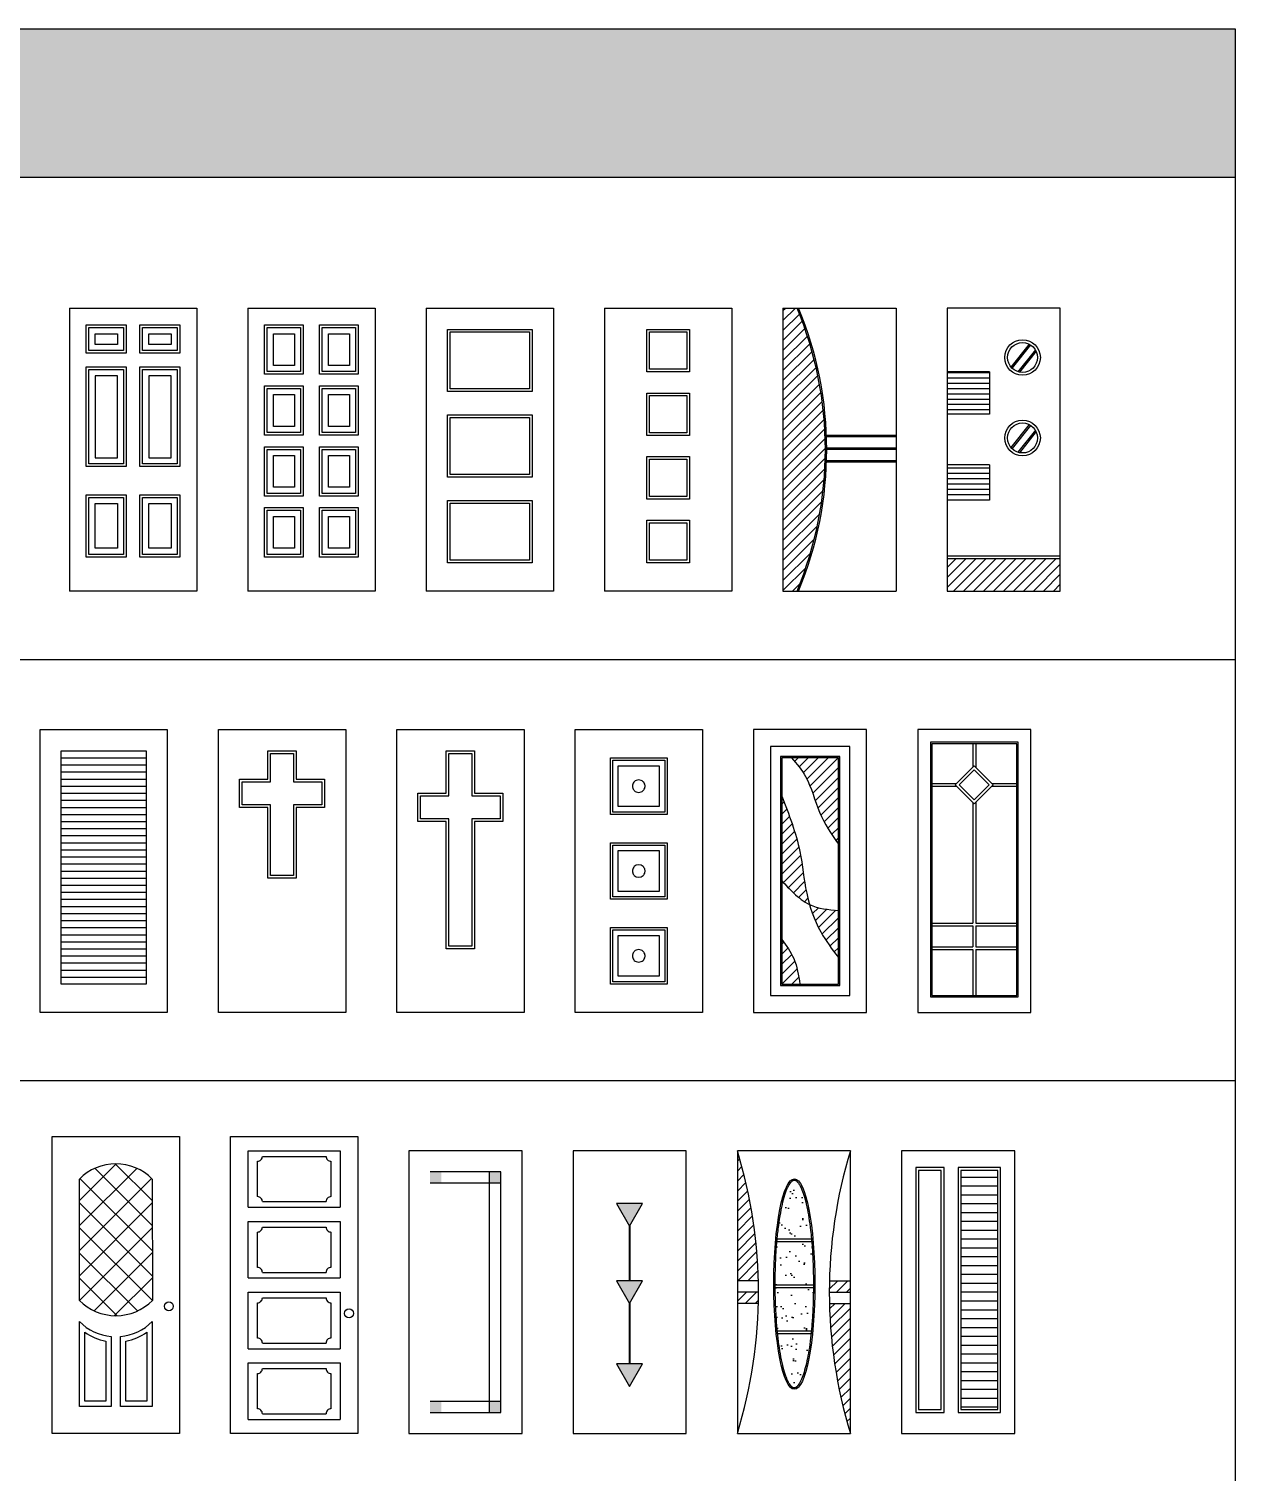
# Model space of a CAD drawing. Header units: millimetres. Extents: x 10513 to 43680, y 26775 to 47228.
# Drawn here: x 35152 to 43680, y 37026 to 47228 of the extents above; entities that cross this region are included whole.
import ezdxf

# ---------------------------------------------------------------- set-up
doc = ezdxf.new("R2010")
doc.units = ezdxf.units.MM
doc.layers.add('www.cad-blocks.net', color=7, linetype='Continuous')
doc.styles.add('ATTR', font='romans.shx', dxfattribs={"width": 0.8, "height": 2.1})

# ---------------------------------------------------------------- blocks, each defined once
blk = doc.blocks.new("36'' Exterior Door 17")
for p, q in [((0, 80), (0, 0)), ((0, 80), (36, 80)), ((36, 80), (36, 0)), ((4.75, 75.25), (16.06, 75.25)), ((4.75, 67.25), (4.75, 75.25)), ((5.5, 74.5), (15.31, 74.5)), ((5.5, 68), (5.5, 74.5)), ((15.31, 74.5), (15.31, 68)), ((16.06, 75.25), (16.06, 67.25)), ((19.94, 75.25), (31.25, 75.25)), ((19.94, 67.25), (19.94, 75.25)), ((20.69, 74.5), (30.5, 74.5)), ((20.69, 68), (20.69, 74.5)), ((30.5, 74.5), (30.5, 68)), ((31.25, 75.25), (31.25, 67.25)), ((7.25, 72.75), (13.56, 72.75)), ((7.25, 69.75), (7.25, 72.75)), ((13.56, 69.75), (7.25, 69.75)), ((13.56, 72.75), (13.56, 69.75)), ((22.44, 72.75), (28.75, 72.75)), ((22.44, 69.75), (22.44, 72.75)), ((28.75, 69.75), (22.44, 69.75)), ((28.75, 72.75), (28.75, 69.75)), ((16.06, 67.25), (4.75, 67.25)), ((15.31, 68), (5.5, 68)), ((31.25, 67.25), (19.94, 67.25)), ((30.5, 68), (20.69, 68)), ((4.75, 35.21), (4.75, 63.38)), ((4.75, 63.38), (16.06, 63.38)), ((5.5, 35.96), (5.5, 62.62)), ((5.5, 62.62), (15.31, 62.62)), ((15.31, 62.62), (15.31, 35.96)), ((16.06, 63.38), (16.06, 35.21)), ((19.94, 35.21), (19.94, 63.38)), ((19.94, 63.38), (31.25, 63.38)), ((20.69, 35.96), (20.69, 62.62)), ((20.69, 62.62), (30.5, 62.62)), ((30.5, 62.62), (30.5, 35.96)), ((31.25, 63.38), (31.25, 35.21)), ((7.25, 60.88), (7.25, 37.71)), ((13.56, 60.88), (7.25, 60.88)), ((13.56, 37.71), (13.56, 60.88)), ((22.44, 60.88), (22.44, 37.71)), ((28.75, 60.88), (22.44, 60.88)), ((28.75, 37.71), (28.75, 60.88)), ((7.25, 37.71), (13.56, 37.71)), ((22.44, 37.71), (28.75, 37.71)), ((16.06, 35.21), (4.75, 35.21)), ((15.31, 35.96), (5.5, 35.96)), ((31.25, 35.21), (19.94, 35.21)), ((30.5, 35.96), (20.69, 35.96)), ((4.75, 27.21), (16.06, 27.21)), ((4.75, 9.62), (4.75, 27.21)), ((5.5, 26.46), (15.31, 26.46)), ((5.5, 10.38), (5.5, 26.46)), ((7.25, 24.71), (13.56, 24.71)), ((7.25, 12.12), (7.25, 24.71)), ((13.56, 24.71), (13.56, 12.12)), ((15.31, 26.46), (15.31, 10.38)), ((16.06, 27.21), (16.06, 9.62)), ((19.94, 27.21), (31.25, 27.21)), ((19.94, 9.62), (19.94, 27.21)), ((20.69, 26.46), (30.5, 26.46)), ((20.69, 10.38), (20.69, 26.46)), ((22.44, 12.12), (22.44, 24.71)), ((22.44, 24.71), (28.75, 24.71)), ((28.75, 24.71), (28.75, 12.12)), ((30.5, 26.46), (30.5, 10.38)), ((31.25, 27.21), (31.25, 9.62)), ((16.06, 9.62), (4.75, 9.62)), ((15.31, 10.38), (5.5, 10.38)), ((13.56, 12.12), (7.25, 12.12)), ((31.25, 9.62), (19.94, 9.62)), ((30.5, 10.38), (20.69, 10.38)), ((28.75, 12.12), (22.44, 12.12)), ((36, 0), (0, 0))]:
    blk.add_line(p, q)
at = {"style": 'ATTR', "width": 0.8, "flags": 9}
blk.add_attdef('ESTCODE', (0, 0), '', height=0.0000199, dxfattribs=at)
blk = doc.blocks.new("36'' Exterior Door 18")
for p, q in [((0, 80), (0, 0)), ((0, 80), (36, 80)), ((36, 80), (36, 0)), ((4.75, 75.25), (15.6875, 75.25)), ((4.75, 61.285), (4.75, 75.25)), ((5.5, 74.505), (14.9375, 74.505)), ((5.5, 62.035), (5.5, 74.505)), ((14.9375, 74.505), (14.9375, 62.035)), ((15.6875, 75.25), (15.6875, 61.285)), ((20.3125, 75.25), (31.25, 75.25)), ((20.3125, 61.285), (20.3125, 75.25)), ((21.0625, 74.505), (30.5, 74.505)), ((21.0625, 62.035), (21.0625, 74.505)), ((30.5, 74.505), (30.5, 62.035)), ((31.25, 75.25), (31.25, 61.285)), ((7.25, 72.755), (13.1875, 72.755)), ((7.25, 63.785), (7.25, 72.755)), ((13.1875, 72.755), (13.1875, 63.785)), ((22.8125, 63.785), (22.8125, 72.755)), ((22.8125, 72.755), (28.75, 72.755)), ((28.75, 72.755), (28.75, 63.785)), ((15.6875, 61.285), (4.75, 61.285)), ((14.9375, 62.035), (5.5, 62.035)), ((13.1875, 63.785), (7.25, 63.785)), ((31.25, 61.285), (20.3125, 61.285)), ((30.5, 62.035), (21.0625, 62.035)), ((28.75, 63.785), (22.8125, 63.785)), ((4.75, 44.065), (4.75, 58.03)), ((4.75, 58.03), (15.6875, 58.03)), ((5.5, 44.815), (5.5, 57.285)), ((5.5, 57.285), (14.9375, 57.285)), ((14.9375, 57.285), (14.9375, 44.815)), ((15.6875, 58.03), (15.6875, 44.065)), ((20.3125, 44.065), (20.3125, 58.03)), ((20.3125, 58.03), (31.25, 58.03)), ((21.0625, 44.815), (21.0625, 57.285)), ((21.0625, 57.285), (30.5, 57.285)), ((30.5, 57.285), (30.5, 44.815)), ((31.25, 58.03), (31.25, 44.065)), ((7.25, 55.535), (13.1875, 55.535)), ((7.25, 46.565), (7.25, 55.535)), ((13.1875, 55.535), (13.1875, 46.565)), ((22.8125, 55.535), (28.75, 55.535)), ((22.8125, 46.565), (22.8125, 55.535)), ((28.75, 55.535), (28.75, 46.565)), ((13.1875, 46.565), (7.25, 46.565)), ((28.75, 46.565), (22.8125, 46.565)), ((15.6875, 44.065), (4.75, 44.065)), ((4.75, 40.81), (15.6875, 40.81)), ((4.75, 26.845), (4.75, 40.81)), ((14.9375, 44.815), (5.5, 44.815)), ((15.6875, 40.81), (15.6875, 26.845)), ((31.25, 44.065), (20.3125, 44.065)), ((20.3125, 26.845), (20.3125, 40.81)), ((20.3125, 40.81), (31.25, 40.81)), ((30.5, 44.815), (21.0625, 44.815)), ((31.25, 40.81), (31.25, 26.845)), ((5.5, 40.065), (14.9375, 40.065)), ((5.5, 27.595), (5.5, 40.065)), ((7.25, 38.315), (13.1875, 38.315)), ((7.25, 29.345), (7.25, 38.315)), ((13.1875, 38.315), (13.1875, 29.345)), ((14.9375, 40.065), (14.9375, 27.595)), ((21.0625, 27.595), (21.0625, 40.065)), ((21.0625, 40.065), (30.5, 40.065)), ((22.8125, 29.345), (22.8125, 38.315)), ((22.8125, 38.315), (28.75, 38.315)), ((28.75, 38.315), (28.75, 29.345)), ((30.5, 40.065), (30.5, 27.595)), ((13.1875, 29.345), (7.25, 29.345)), ((28.75, 29.345), (22.8125, 29.345)), ((15.6875, 26.845), (4.75, 26.845)), ((14.9375, 27.595), (5.5, 27.595)), ((31.25, 26.845), (20.3125, 26.845)), ((30.5, 27.595), (21.0625, 27.595)), ((4.75, 23.59), (15.6875, 23.59)), ((4.75, 9.625), (4.75, 23.59)), ((5.5, 22.845), (14.9375, 22.845)), ((5.5, 10.375), (5.5, 22.845)), ((7.25, 21.095), (13.1875, 21.095)), ((7.25, 12.125), (7.25, 21.095)), ((13.1875, 21.095), (13.1875, 12.125)), ((14.9375, 22.845), (14.9375, 10.375)), ((15.6875, 23.59), (15.6875, 9.625)), ((20.3125, 23.59), (31.25, 23.59)), ((20.3125, 9.625), (20.3125, 23.59)), ((21.0625, 22.845), (30.5, 22.845)), ((21.0625, 10.375), (21.0625, 22.845)), ((22.8125, 12.125), (22.8125, 21.095)), ((22.8125, 21.095), (28.75, 21.095)), ((28.75, 21.095), (28.75, 12.125)), ((30.5, 22.845), (30.5, 10.375)), ((31.25, 23.59), (31.25, 9.625)), ((15.6875, 9.625), (4.75, 9.625)), ((14.9375, 10.375), (5.5, 10.375)), ((13.1875, 12.125), (7.25, 12.125)), ((31.25, 9.625), (20.3125, 9.625)), ((30.5, 10.375), (21.0625, 10.375)), ((28.75, 12.125), (22.8125, 12.125)), ((36, 0), (0, 0))]:
    blk.add_line(p, q)
at = {"style": 'ATTR', "width": 0.8, "flags": 9}
blk.add_attdef('ESTCODE', (0, 0), '', height=0.0000199, dxfattribs=at)
blk = doc.blocks.new("36'' Exterior Door 19")
for p, q in [((0, 80), (0, 0)), ((0, 80), (36, 80)), ((36, 80), (36, 0)), ((6, 74), (30, 74)), ((6, 56.4155), (6, 74)), ((30, 74), (30, 56.4155)), ((6.75, 73.25), (29.25, 73.25)), ((6.75, 57.1655), (6.75, 73.25)), ((29.25, 73.25), (29.25, 57.1655)), ((29.25, 57.1655), (6.75, 57.1655)), ((30, 56.4155), (6, 56.4155)), ((6, 49.7905), (30, 49.7905)), ((6, 32.206), (6, 49.7905)), ((6.75, 49.0405), (29.25, 49.0405)), ((6.75, 32.956), (6.75, 49.0405)), ((29.25, 49.0405), (29.25, 32.956)), ((30, 49.7905), (30, 32.206)), ((29.25, 32.956), (6.75, 32.956)), ((30, 32.206), (6, 32.206)), ((6, 25.5845), (30, 25.5845)), ((6, 8), (6, 25.5845)), ((6.75, 24.8345), (29.25, 24.8345)), ((6.75, 8.75), (6.75, 24.8345)), ((29.25, 24.8345), (29.25, 8.75)), ((30, 25.5845), (30, 8)), ((29.25, 8.75), (6.75, 8.75)), ((30, 8), (6, 8)), ((36, 0), (0, 0))]:
    blk.add_line(p, q)
at = {"style": 'ATTR', "width": 0.8, "flags": 9}
blk.add_attdef('ESTCODE', (0, 0), '', height=0.0000199, dxfattribs=at)
blk = doc.blocks.new("36'' Exterior Door 20")
for p, q in [((0, 80), (0, 0)), ((0, 80), (36, 80)), ((36, 80), (36, 0)), ((12, 74), (24, 74)), ((12, 62), (12, 74)), ((24, 74), (24, 62)), ((12.75, 73.25), (23.25, 73.25)), ((12.75, 62.75), (12.75, 73.25)), ((23.25, 73.25), (23.25, 62.75)), ((24, 62), (12, 62)), ((23.25, 62.75), (12.75, 62.75)), ((12, 56), (24, 56)), ((12, 44), (12, 56)), ((12.75, 55.25), (23.25, 55.25)), ((12.75, 44.75), (12.75, 55.25)), ((23.25, 55.25), (23.25, 44.75)), ((24, 56), (24, 44)), ((24, 44), (12, 44)), ((23.25, 44.75), (12.75, 44.75)), ((12, 26), (12, 38)), ((12, 38), (24, 38)), ((12.75, 26.75), (12.75, 37.25)), ((12.75, 37.25), (23.25, 37.25)), ((23.25, 37.25), (23.25, 26.75)), ((24, 38), (24, 26)), ((24, 26), (12, 26)), ((23.25, 26.75), (12.75, 26.75)), ((12, 8), (12, 20)), ((12, 20), (24, 20)), ((12.75, 8.75), (12.75, 19.25)), ((12.75, 19.25), (23.25, 19.25)), ((23.25, 19.25), (23.25, 8.75)), ((24, 20), (24, 8)), ((23.25, 8.75), (12.75, 8.75)), ((24, 8), (12, 8)), ((36, 0), (0, 0))]:
    blk.add_line(p, q)
at = {"style": 'ATTR', "width": 0.8, "flags": 9}
blk.add_attdef('ESTCODE', (0, 0), '', height=0.0000199, dxfattribs=at)
blk = doc.blocks.new("36'' Exterior Door 37")
for p, q in [((0, 0), (0, 80)), ((0, 80), (36, 80)), ((36, 80), (36, 0)), ((6, 8), (6, 74)), ((6, 74), (30, 74)), ((30, 74), (30, 8)), ((6, 72), (30, 72)), ((6, 70), (30, 70)), ((6, 68), (30, 68)), ((6, 66), (30, 66)), ((6, 64), (30, 64)), ((6, 62), (30, 62)), ((6, 60), (30, 60)), ((6, 58), (30, 58)), ((6, 56), (30, 56)), ((6, 54), (30, 54)), ((6, 52), (30, 52)), ((6, 50), (30, 50)), ((6, 48), (30, 48)), ((6, 46), (30, 46)), ((6, 44), (30, 44)), ((6, 42), (30, 42)), ((6, 40), (30, 40)), ((6, 38), (30, 38)), ((6, 36), (30, 36)), ((6, 34), (30, 34)), ((6, 32), (30, 32)), ((6, 30), (30, 30)), ((6, 28), (30, 28)), ((6, 26), (30, 26)), ((6, 24), (30, 24)), ((6, 22), (30, 22)), ((6, 20), (30, 20)), ((6, 18), (30, 18)), ((6, 16), (30, 16)), ((6, 14), (30, 14)), ((6, 12), (30, 12)), ((6, 10), (30, 10)), ((30, 8), (6, 8)), ((36, 0), (0, 0))]:
    blk.add_line(p, q)
at = {"style": 'ATTR', "width": 0.8, "flags": 9}
blk.add_attdef('ESTCODE', (0, 0), '', height=0.0000199, dxfattribs=at)
blk = doc.blocks.new("36'' Exterior Door 38")
for p, q in [((0, 0), (0, 80)), ((0, 80), (36, 80)), ((36, 80), (36, 0)), ((14, 66), (14, 74)), ((14, 74), (22, 74)), ((22, 74), (22, 66)), ((14.75, 65.25), (14.75, 73.25)), ((14.75, 73.25), (21.25, 73.25)), ((21.25, 73.25), (21.25, 65.25)), ((6, 66), (14, 66)), ((6, 58), (6, 66)), ((22, 66), (30, 66)), ((30, 66), (30, 58)), ((6.75, 65.25), (14.75, 65.25)), ((6.75, 58.75), (6.75, 65.25)), ((21.25, 65.25), (29.25, 65.25)), ((29.25, 65.25), (29.25, 58.75)), ((14, 58), (6, 58)), ((14.75, 58.75), (6.75, 58.75)), ((14, 38), (14, 58)), ((14.75, 38.75), (14.75, 58.75)), ((21.25, 58.75), (21.25, 38.75)), ((29.25, 58.75), (21.25, 58.75)), ((22, 58), (22, 38)), ((30, 58), (22, 58)), ((22, 38), (14, 38)), ((21.25, 38.75), (14.75, 38.75)), ((36, 0), (0, 0))]:
    blk.add_line(p, q)
at = {"style": 'ATTR', "width": 0.8, "flags": 9}
blk.add_attdef('ESTCODE', (0, 0), '', height=0.0000199, dxfattribs=at)
blk = doc.blocks.new("36'' Exterior Door 39")
for p, q in [((0, 0), (0, 80)), ((0, 80), (36, 80)), ((36, 80), (36, 0)), ((14, 62), (14, 74)), ((14, 74), (22, 74)), ((22, 74), (22, 62)), ((14.75, 61.25), (14.75, 73.25)), ((14.75, 73.25), (21.25, 73.25)), ((21.25, 73.25), (21.25, 61.25)), ((6, 54), (6, 62)), ((6, 62), (14, 62)), ((6.75, 54.75), (6.75, 61.25)), ((6.75, 61.25), (14.75, 61.25)), ((21.25, 61.25), (29.25, 61.25)), ((22, 62), (30, 62)), ((29.25, 61.25), (29.25, 54.75)), ((30, 62), (30, 54)), ((14, 54), (6, 54)), ((14.75, 54.75), (6.75, 54.75)), ((14, 18), (14, 54)), ((14.75, 18.75), (14.75, 54.75)), ((29.25, 54.75), (21.25, 54.75)), ((21.25, 54.75), (21.25, 18.75)), ((30, 54), (22, 54)), ((22, 54), (22, 18)), ((22, 18), (14, 18)), ((21.25, 18.75), (14.75, 18.75)), ((36, 0), (0, 0))]:
    blk.add_line(p, q)
at = {"style": 'ATTR', "width": 0.8, "flags": 9}
blk.add_attdef('ESTCODE', (0, 0), '', height=0.0000199, dxfattribs=at)
blk = doc.blocks.new("36'' Exterior Door 40")
for p, q in [((0, 0), (0, 80)), ((0, 80), (36, 80)), ((36, 80), (36, 0)), ((10, 72), (26, 72)), ((10, 56), (10, 72)), ((10.67, 71.33), (25.33, 71.33)), ((10.67, 56.67), (10.67, 71.33)), ((12.22, 69.78), (23.78, 69.78)), ((12.22, 58.22), (12.22, 69.78)), ((23.78, 69.78), (23.78, 58.22)), ((25.33, 71.33), (25.33, 56.67)), ((26, 72), (26, 56)), ((18, 65.78), (17.28, 65.63)), ((18.72, 65.63), (18, 65.78)), ((17.28, 62.37), (18, 62.22)), ((18, 62.22), (18.72, 62.37)), ((23.78, 58.22), (12.22, 58.22)), ((26, 56), (10, 56)), ((25.33, 56.67), (10.67, 56.67)), ((10, 48), (26, 48)), ((10, 32), (10, 48)), ((10.67, 47.33), (25.33, 47.33)), ((10.67, 32.67), (10.67, 47.33)), ((12.22, 45.78), (23.78, 45.78)), ((12.22, 34.22), (12.22, 45.78)), ((23.78, 45.78), (23.78, 34.22)), ((25.33, 47.33), (25.33, 32.67)), ((26, 48), (26, 32)), ((18, 41.78), (17.28, 41.63)), ((18.72, 41.63), (18, 41.78)), ((17.28, 38.37), (18, 38.22)), ((18, 38.22), (18.72, 38.37)), ((25.33, 32.67), (10.67, 32.67)), ((23.78, 34.22), (12.22, 34.22)), ((26, 32), (10, 32)), ((10, 8), (10, 24)), ((10, 24), (26, 24)), ((10.67, 23.33), (25.33, 23.33)), ((10.67, 8.67), (10.67, 23.33)), ((12.22, 21.78), (23.78, 21.78)), ((12.22, 10.22), (12.22, 21.78)), ((23.78, 21.78), (23.78, 10.22)), ((25.33, 23.33), (25.33, 8.67)), ((26, 24), (26, 8)), ((18, 17.78), (17.28, 17.63)), ((18.72, 17.63), (18, 17.78)), ((17.28, 14.37), (18, 14.22)), ((18, 14.22), (18.72, 14.37)), ((25.33, 8.67), (10.67, 8.67)), ((23.78, 10.22), (12.22, 10.22)), ((26, 8), (10, 8)), ((36, 0), (0, 0))]:
    blk.add_line(p, q)
at = {"flags": 128}
for points in [[(17.28, 65.63), (17, 65.48), (16.74, 65.26)], [(19.26, 65.26), (19, 65.48), (18.72, 65.63)], [(16.32, 64.59), (16.28, 64.46), (16.25, 64.32), (16.23, 64.16), (16.22, 64)], [(16.22, 64), (16.23, 63.84), (16.25, 63.68), (16.28, 63.54), (16.32, 63.41)], [(16.74, 65.26), (16.59, 65.08), (16.45, 64.85), (16.32, 64.59)], [(16.32, 63.41), (16.45, 63.15), (16.59, 62.92), (16.74, 62.74)], [(16.74, 62.74), (17, 62.52), (17.28, 62.37)], [(18.72, 62.37), (19, 62.52), (19.26, 62.74)], [(19.68, 64.59), (19.55, 64.85), (19.41, 65.08), (19.26, 65.26)], [(19.26, 62.74), (19.41, 62.92), (19.55, 63.15), (19.68, 63.41)], [(19.78, 64), (19.77, 64.16), (19.75, 64.32), (19.72, 64.46), (19.68, 64.59)], [(19.68, 63.41), (19.72, 63.54), (19.75, 63.68), (19.77, 63.84), (19.78, 64)], [(16.74, 41.26), (16.59, 41.08), (16.45, 40.85), (16.32, 40.59)], [(17.28, 41.63), (17, 41.48), (16.74, 41.26)], [(19.26, 41.26), (19, 41.48), (18.72, 41.63)], [(19.68, 40.59), (19.55, 40.85), (19.41, 41.08), (19.26, 41.26)], [(16.32, 40.59), (16.28, 40.46), (16.25, 40.32), (16.23, 40.16), (16.22, 40)], [(16.22, 40), (16.23, 39.84), (16.25, 39.68), (16.28, 39.54), (16.32, 39.41)], [(16.32, 39.41), (16.45, 39.15), (16.59, 38.92), (16.74, 38.74)], [(16.74, 38.74), (17, 38.52), (17.28, 38.37)], [(18.72, 38.37), (19, 38.52), (19.26, 38.74)], [(19.26, 38.74), (19.41, 38.92), (19.55, 39.15), (19.68, 39.41)], [(19.78, 40), (19.77, 40.16), (19.75, 40.32), (19.72, 40.46), (19.68, 40.59)], [(19.68, 39.41), (19.72, 39.54), (19.75, 39.68), (19.77, 39.84), (19.78, 40)], [(16.32, 16.59), (16.28, 16.46), (16.25, 16.32), (16.23, 16.16), (16.22, 16)], [(16.74, 17.26), (16.59, 17.08), (16.45, 16.85), (16.32, 16.59)], [(17.28, 17.63), (17, 17.48), (16.74, 17.26)], [(19.26, 17.26), (19, 17.48), (18.72, 17.63)], [(19.68, 16.59), (19.55, 16.85), (19.41, 17.08), (19.26, 17.26)], [(19.78, 16), (19.77, 16.16), (19.75, 16.32), (19.72, 16.46), (19.68, 16.59)], [(16.22, 16), (16.23, 15.84), (16.25, 15.68), (16.28, 15.54), (16.32, 15.41)], [(16.32, 15.41), (16.45, 15.15), (16.59, 14.92), (16.74, 14.74)], [(16.74, 14.74), (17, 14.52), (17.28, 14.37)], [(18.72, 14.37), (19, 14.52), (19.26, 14.74)], [(19.26, 14.74), (19.41, 14.92), (19.55, 15.15), (19.68, 15.41)], [(19.68, 15.41), (19.72, 15.54), (19.75, 15.68), (19.77, 15.84), (19.78, 16)]]:
    blk.add_lwpolyline(points, dxfattribs=at)
at = {"style": 'ATTR', "width": 0.8, "flags": 9}
blk.add_attdef('ESTCODE', (0, 0), '', height=0.0000199, dxfattribs=at)
blk = doc.blocks.new("36'' Exterior Door 57")
for p, q in [((7.7213, 58.808), (23.9084, 74.9952)), ((18.1194, 76.2772), (7.722, 65.8798)), ((12.0741, 75.0127), (28.321, 58.7658)), ((17.8511, 76.3068), (28.2605, 65.8974)), ((7.75, 51.7657), (28.1681, 72.1838)), ((7.8583, 72.1575), (28.2847, 51.731)), ((7.7032, 65.2415), (28.2953, 44.6493)), ((7.7062, 44.6508), (28.2794, 65.224)), ((7.7156, 37.67), (28.3066, 58.1802)), ((7.7198, 58.1538), (28.3537, 37.6728)), ((7.7367, 51.0659), (24.1242, 34.7344)), ((11.9109, 34.7359), (28.2981, 51.1006)), ((7.7381, 43.9934), (18.3832, 33.3484)), ((17.664, 33.3618), (28.342, 44.0734))]:
    blk.add_line(p, q)
blk.add_lwpolyline([(0, 0), (0, 84), (36, 84), (36, 0)], close=True)
for points in [[(7.7156, 37.67), (7.7156, 37.67), (7.7001, 71.9748)], [(28.3, 71.9748), (28.3537, 37.6728)], [(16.7099, 27.4322), (16.7099, 7.7), (7.7001, 7.7), (7.7001, 31.7)], [(15.2099, 26.1331), (15.2099, 9.2), (9.2001, 9.2), (9.2001, 28.7)], [(28.3, 31.7), (28.3, 31.7), (28.3, 7.7), (19.2902, 7.7), (19.2902, 27.4352)], [(26.8, 28.6959), (26.8, 9.2), (20.7902, 9.2), (20.7902, 26.141)]]:
    blk.add_lwpolyline(points)
blk.add_circle((33, 36), 1.25)
for centre, radius, start, end in [((18, 61.8733), 14.4267, 44.44243, 135.5576), ((18.0333, 47.8184), 14.4722, 224.5259, 315.4896), ((18, 41.8014), 14.4267, 224.4424, 264.8625), ((18, 40.9924), 15.1177, 234.4016, 259.3716), ((17.9684, 41.8773), 14.5024, 275.2291, 315.431), ((17.9538, 41.1388), 15.2637, 280.7093, 305.4197)]:
    blk.add_arc(centre, radius, start, end)
at = {"style": 'ATTR', "width": 0.8, "flags": 9}
blk.add_attdef('ESTCODE', (0, 0), '', height=0.0000021, dxfattribs=at)
blk = doc.blocks.new("36'' Exterior Door 58")
for p, q in [((9, 65.6), (27, 65.6)), ((5, 64), (31, 64)), ((9, 45.6), (27, 45.6)), ((5, 44), (31, 44)), ((9, 25.6), (27, 25.6)), ((5, 24), (31, 24)), ((9, 5.6), (27, 5.6)), ((5, 4), (31, 4))]:
    blk.add_line(p, q)
blk.add_lwpolyline([(0, 0), (0, 84), (36, 84), (36, 0)], close=True)
for points in [[(5, 64), (5, 80), (31, 80), (31, 64)], [(9, 78.4), (27, 78.4)], [(7.6, 67), (7.6, 76.9996)], [(28.4, 76.9996), (28.4, 67)], [(5, 44), (5, 60), (31, 60), (31, 44)], [(9, 58.4), (27, 58.4)], [(7.6, 47), (7.6, 56.9996)], [(28.4, 56.9996), (28.4, 47)], [(5, 24), (5, 40), (31, 40), (31, 24)], [(7.6, 27), (7.6, 36.9996)], [(9, 38.4), (27, 38.4)], [(28.4, 36.9996), (28.4, 27)], [(5, 4), (5, 20), (31, 20), (31, 4)], [(7.6, 7), (7.6, 16.9996)], [(9, 18.4), (27, 18.4)], [(28.4, 16.9996), (28.4, 7)]]:
    blk.add_lwpolyline(points)
blk.add_circle((33.5, 34), 1.25)
for centre, start, end in [((7.6334, 78.3666), 268.6022, 1.397784), ((28.3667, 78.3666), 178.6022, 271.3978), ((7.6334, 65.6334), 358.6022, 91.39779), ((28.3667, 65.6334), 88.60222, 181.3978), ((7.6334, 58.3666), 268.6022, 1.397784), ((28.3667, 58.3666), 178.6022, 271.3978), ((7.6334, 45.6334), 358.6022, 91.39779), ((28.3667, 45.6334), 88.60222, 181.3978), ((7.6334, 38.3666), 268.6022, 1.397784), ((28.3667, 38.3666), 178.6022, 271.3978), ((7.6334, 25.6334), 358.6022, 91.39779), ((28.3667, 25.6334), 88.60222, 181.3978), ((7.6334, 18.3666), 268.6022, 1.397784), ((28.3667, 18.3666), 178.6022, 271.3978), ((7.6334, 5.6334), 358.6022, 91.39779), ((28.3667, 5.6334), 88.60222, 181.3978)]:
    blk.add_arc(centre, 1.3671, start, end)
at = {"style": 'ATTR', "width": 0.8, "flags": 9}
blk.add_attdef('ESTCODE', (0, 0), '', height=0.0000021, dxfattribs=at)
blk = doc.blocks.new('A$C60A82D1B')
h = blk.add_hatch()
h.set_pattern_fill('ANSI31', color=256, style=0)
h.set_pattern_definition([(45, (13988.52661, -42236.69225), (-0.08838834765, 0.08838834765), [])])
h.paths.add_polyline_path([(150, 1770), (230, 1770), (230, 1850), (150, 1850)])
h.paths.add_polyline_path([(570, 1770), (650, 1770), (650, 1850), (570, 1850)])
h.paths.add_polyline_path([(650, 230), (570, 230), (570, 150), (650, 150)])
h.paths.add_polyline_path([(230, 150), (230, 230), (150, 230), (150, 150)])
for p, q in [((650, 1850), (150, 1850)), ((570, 150), (570, 1850)), ((650, 150), (650, 1850)), ((650, 1770), (150, 1770)), ((150, 230), (650, 230)), ((150, 150), (650, 150))]:
    blk.add_line(p, q)
blk.add_lwpolyline([(0, 0), (800, 0), (800, 2000), (0, 2000)], close=True)
blk = doc.blocks.new('A$C1A69516E')
h = blk.add_hatch()
h.set_pattern_fill('AR-CONC', color=256, scale=5, style=0)
h.set_pattern_definition([(50, (4599.73, -42115.39), (35.86301, -3.137607), [3.75, -41.25]), (355, (4599.73, -42115.39), (-6.937567, 37.609607), [3, -33]), (100.4514, (4602.718, -42115.65), (28.92547, 34.471977), [3.18701, -35.057106]), (46.1842, (4599.73, -42105.39), (53.362052, -8.27595), [5.625, -61.875]), (96.6356, (4604.176, -42106.08), (46.733135, 48.705894), [4.780514, -52.58565]), (351.1842, (4599.73, -42105.39), (46.7331, 48.70593), [4.5, -49.5]), (21, (4604.73, -42107.89), (29.845353, -20.130945), [3.75, -41.25]), (326, (4604.73, -42107.89), (12.165767, 36.257502), [3, -33]), (71.4514, (4607.216, -42109.567), (42.011131, 16.126525), [3.18701, -35.057106]), (37.5, (4599.729, -42115.389), (0.6079928, 16.6446927), [0, -32.6, 0, -33.5, 0, -33.125]), (7.5, (4599.73, -42115.39), (13.153477, 19.7205856), [0, -19.1, 0, -31.85, 0, -12.625]), (327.5, (4588.579, -42115.389), (26.691122, -1.1277436), [0, -12.5, 0, -39, 0, -51.75]), (317.5, (4583.58, -42115.39), (29.159308, 5.005249), [0, -16.25, 0, -25.9, 0, -36.75])])
h.paths.add_polyline_path([(399, 1466), (491, 1626), (306, 1626)])
h.paths.add_polyline_path([(491, 1080), (306, 1080), (399, 920)])
h.paths.add_polyline_path([(306, 494), (399, 334), (491, 494)])
for p, q in [((397, 1469), (397, 1080)), ((401, 1469), (401, 1080)), ((397, 923), (397, 494)), ((401, 923), (401, 494))]:
    blk.add_line(p, q)
for points in [[(0, 0), (800, 0), (800, 2000), (0, 2000)], [(399, 1466), (491, 1626), (306, 1626)], [(399, 920), (491, 1080), (306, 1080)], [(399, 334), (491, 494), (306, 494)]]:
    blk.add_lwpolyline(points, close=True)
blk = doc.blocks.new('A$C190458CC')
h = blk.add_hatch()
h.set_pattern_fill('ANSI31,_O', color=256, scale=400)
h.set_pattern_definition([(45, (-76535.77, 47719.037), (-35.35534, 35.35534), [])])
h.paths.add_polyline_path([(0, 0), (100, 0, 0.2), (100, 2000), (0, 2000)])
for p, q in [((0, 2000), (800, 2000)), ((0, 2000), (0, 0)), ((800, 2000), (800, 0)), ((800, 1100), (308, 1100)), ((800, 1090), (308, 1090)), ((800, 920), (309, 920)), ((800, 1010), (310, 1010)), ((800, 1000), (310, 1000)), ((800, 910), (308, 910)), ((0, 0), (800, 0))]:
    blk.add_line(p, q)
for radius, start, end in [(2600, 337.3801, 22.6199), (2610, 337.4716, 22.5284)]:
    blk.add_arc((-2300, 1000), radius, start, end)
blk = doc.blocks.new('A$C3B1A51C4')
h = blk.add_hatch()
h.set_pattern_fill('ANSI31,_O', color=256, scale=400)
h.set_pattern_definition([(45, (-78357.38, 47719.037), (-35.35534, 35.35534), [])])
edge = h.paths.add_edge_path(flags=17)
edge.add_spline(control_points=[(269, 1800), (305, 1758), (401, 1646), (450, 1410), (551, 1261), (600, 1189)], knot_values=[0, 0, 0, 0, 164.997244, 437.167298, 699.208987, 699.208987, 699.208987, 699.208987], degree=3, periodic=0)
edge.add_line((600, 1189), (600, 1800))
edge.add_line((600, 1800), (269, 1800))
edge = h.paths.add_edge_path(flags=17)
edge.add_spline(control_points=[(200, 931), (227, 902), (286, 839), (355, 782), (396, 763)], knot_values=[0, 0, 0, 0, 121.480229, 259.408793, 259.408793, 259.408793, 259.408793], degree=3, periodic=0)
edge.add_spline(control_points=[(396, 763), (388, 790), (358, 914), (337, 1179), (250, 1400), (200, 1529)], knot_values=[0, 0, 0, 0, 83.390998, 380.323765, 792.88022, 792.88022, 792.88022, 792.88022], degree=3, periodic=0)
edge.add_line((200, 1529), (200, 931))
edge = h.paths.add_edge_path(flags=17)
edge.add_spline(control_points=[(396, 763), (415, 696), (469, 562), (555, 448), (600, 389)], knot_values=[792.88022, 792.88022, 792.88022, 792.88022, 1000.193498, 1221.203132, 1221.203132, 1221.203132, 1221.203132], degree=3, periodic=0)
edge.add_line((600, 389), (600, 721))
edge.add_spline(control_points=[(600, 721), (529, 727), (458, 733), (396, 763)], knot_values=[259.408793, 259.408793, 259.408793, 259.408793, 467.575246, 467.575246, 467.575246, 467.575246], degree=3, periodic=0)
edge = h.paths.add_edge_path()
edge.add_line((200, 200), (328, 200))
edge.add_spline(control_points=[(328, 200), (319, 262), (301, 378), (232, 472), (200, 515)], knot_values=[0, 0, 0, 0, 186.000046, 345.058589, 345.058589, 345.058589, 345.058589], degree=3, periodic=0)
edge.add_line((200, 515), (200, 200))
for points in [[(0, 0), (800, 0), (800, 2000), (0, 2000)], [(120, 120), (680, 120), (680, 1880), (120, 1880)], [(190, 190), (610, 190), (610, 1810), (190, 1810)], [(200, 200), (600, 200), (600, 1800), (200, 1800)]]:
    blk.add_lwpolyline(points, close=True)
for points in [[(269, 1800), (368, 1668), (467, 1415), (600, 1189)], [(200, 1529), (328, 1137), (376, 844), (475, 571), (600, 389)], [(200, 931), (285, 844), (396, 763), (600, 721)], [(200, 515), (285, 381), (328, 200)]]:
    blk.add_spline(points, degree=3)
blk = doc.blocks.new('A$C6C8F4BE5')
h = blk.add_hatch()
h.set_pattern_fill('ANSI31,_O', color=256, scale=400)
h.set_pattern_definition([(45, (-80178.99, 47719.037), (-35.35534, 35.35534), [])])
h.paths.add_polyline_path([(0, 1080), (149, 1080, 0.068684), (0, 2000)])
h.paths.add_polyline_path([(149, 920, 0.005869), (150, 1000), (0, 1000), (0, 920)])
h.paths.add_polyline_path([(651, 1080, 0.005869), (650, 1000), (800, 1000), (800, 1080)])
h.paths.add_polyline_path([(800, 0), (800, 920), (651, 920, 0.068684)])
h = blk.add_hatch()
h.set_pattern_fill('AR-SAND,_O', color=256, scale=80)
h.set_pattern_definition([(37.5, (-80178.99, 47719.04), (-5.03947, 154.1459), [0, -121.6, 0, -136, 0, -130]), (7.5, (-80179, 47719.04), (141.58214, 225.7717), [0, -65.6, 0, -109.6, 0, -42]), (327.5, (-80277.39, 47719.04), (249.13135, 0.45272), [0, -40, 0, -144, 0, -188]), (317.5, (-80277.4, 47719.04), (240.49013, 70.21405), [0, -20, 0, -94.4, 0, -108])])
edge = h.paths.add_edge_path()
edge.add_spline(control_points=[(524, 1378), (522, 1398), (520, 1417), (514, 1468), (510, 1497), (501, 1553), (496, 1580), (486, 1628), (480, 1651), (469, 1691), (463, 1709), (452, 1734), (448, 1743), (440, 1758), (436, 1765), (429, 1774), (426, 1778), (421, 1783), (418, 1785), (414, 1788), (413, 1789), (409, 1790), (408, 1791), (405, 1791), (403, 1791), (400, 1791), (399, 1791), (396, 1790), (394, 1790), (391, 1788), (389, 1787), (385, 1784), (384, 1782), (380, 1778), (378, 1776), (372, 1769), (369, 1764), (362, 1753), (359, 1746), (352, 1732), (349, 1724), (339, 1698), (333, 1678), (321, 1633), (315, 1608), (305, 1554), (300, 1525), (291, 1463), (287, 1430), (283, 1390), (282, 1384), (282, 1378)], knot_values=[2.017426, 2.017426, 2.017426, 2.017426, 2.107395, 2.107395, 2.253833, 2.253833, 2.40027, 2.40027, 2.546707, 2.546707, 2.693144, 2.693144, 2.787891, 2.787891, 2.882638, 2.882638, 2.946963, 2.946963, 3.011288, 3.011288, 3.057924, 3.057924, 3.104559, 3.104559, 3.151194, 3.151194, 3.197829, 3.197829, 3.244465, 3.244465, 3.2911, 3.2911, 3.337735, 3.337735, 3.38437, 3.38437, 3.46221, 3.46221, 3.540049, 3.540049, 3.617889, 3.617889, 3.772963, 3.772963, 3.928036, 3.928036, 4.08311, 4.08311, 4.238183, 4.238183, 4.265761, 4.265761, 4.265761, 4.265761], degree=3, periodic=0)
edge.add_line((282, 1378), (524, 1378))
edge = h.paths.add_edge_path()
edge.add_spline(control_points=[(280, 1358), (278, 1336), (276, 1313), (272, 1254), (271, 1216), (268, 1141), (268, 1102), (268, 1060), (268, 1056), (268, 1052)], knot_values=[4.295455, 4.295455, 4.295455, 4.295455, 4.393257, 4.393257, 4.54833, 4.54833, 4.703404, 4.703404, 4.719235, 4.719235, 4.719235, 4.719235], degree=3, periodic=0)
edge.add_line((268, 1052), (538, 1052))
edge.add_spline(control_points=[(538, 1052), (538, 1096), (537, 1140), (534, 1227), (532, 1271), (528, 1329), (527, 1343), (526, 1358)], knot_values=[1.563951, 1.563951, 1.563951, 1.563951, 1.740603, 1.740603, 1.923999, 1.923999, 1.987731, 1.987731, 1.987731, 1.987731], degree=3, periodic=0)
edge.add_line((526, 1358), (280, 1358))
edge = h.paths.add_edge_path()
edge.add_spline(control_points=[(268, 1032), (268, 1004), (268, 977), (270, 911), (272, 874), (276, 801), (279, 765), (282, 729), (283, 728), (283, 727)], knot_values=[4.746187, 4.746187, 4.746187, 4.746187, 4.858478, 4.858478, 5.013551, 5.013551, 5.168625, 5.168625, 5.174268, 5.174268, 5.174268, 5.174268], degree=3, periodic=0)
edge.add_line((283, 727), (523, 727))
edge.add_spline(control_points=[(523, 727), (523, 732), (524, 738), (527, 775), (530, 808), (534, 875), (535, 909), (537, 973), (538, 1002), (538, 1032)], knot_values=[1.108917, 1.108917, 1.108917, 1.108917, 1.134655, 1.134655, 1.275505, 1.275505, 1.416356, 1.416356, 1.536998, 1.536998, 1.536998, 1.536998], degree=3, periodic=0)
edge.add_line((538, 1032), (268, 1032))
edge = h.paths.add_edge_path()
edge.add_spline(control_points=[(285, 707), (287, 681), (290, 656), (298, 600), (303, 571), (313, 515), (319, 490), (331, 444), (337, 423), (348, 394), (352, 383), (360, 365), (364, 358), (371, 347), (374, 343), (380, 335), (383, 332), (388, 329), (390, 327), (394, 325), (395, 324), (399, 323), (400, 323), (402, 323), (402, 323), (403, 323), (404, 323), (405, 323), (408, 324), (410, 324), (413, 326), (414, 326), (417, 329), (419, 330), (423, 333), (424, 335), (429, 340), (432, 344), (439, 354), (442, 359), (448, 371), (451, 378), (460, 399), (466, 416), (477, 453), (483, 474), (493, 519), (498, 543), (507, 596), (511, 623), (517, 670), (519, 688), (521, 707)], knot_values=[5.204635, 5.204635, 5.204635, 5.204635, 5.323698, 5.323698, 5.478772, 5.478772, 5.633845, 5.633845, 5.788919, 5.788919, 5.892968, 5.892968, 5.980228, 5.980228, 6.052731, 6.052731, 6.125233, 6.125233, 6.174851, 6.174851, 6.224468, 6.224468, 6.274085, 6.274085, 6.283185, 6.283185, 6.283185, 6.325985, 6.325985, 6.368785, 6.368785, 6.411585, 6.411585, 6.454384, 6.454384, 6.497184, 6.497184, 6.569319, 6.569319, 6.641453, 6.641453, 6.713587, 6.713587, 6.854438, 6.854438, 6.995288, 6.995288, 7.136139, 7.136139, 7.27699, 7.27699, 7.361736, 7.361736, 7.361736, 7.361736], degree=3, periodic=0)
edge.add_line((521, 707), (285, 707))
for p, q in [((800, 2000), (0, 2000)), ((0, 2000), (0, 0)), ((800, 0), (800, 2000)), ((270, 1358), (536, 1358)), ((272, 1378), (534, 1378)), ((149, 1080), (0, 1080)), ((255, 1052), (545, 1052)), ((255, 1032), (545, 1032)), ((650, 1080), (800, 1080)), ((150, 1000), (0, 1000)), ((150, 920), (0, 920)), ((650, 1000), (800, 1000)), ((650, 920), (800, 920)), ((273, 727), (533, 727)), ((275, 707), (531, 707)), ((0, 0), (800, 0))]:
    blk.add_line(p, q)
for centre, start, end in [((-3258, 1000), 342.9385, 17.0615), ((4058, 1000), 162.9385, 197.0615)]:
    blk.add_arc(centre, 3408, start, end)
blk.add_ellipse((403, 1057), major_axis=(0, -744), ratio=0.195112)
blk.add_open_spline([(403, 323), (404, 323), (405, 323), (408, 324), (410, 324), (413, 326), (414, 326), (417, 329), (419, 330), (423, 333), (424, 335), (429, 340), (432, 344), (439, 354), (442, 359), (448, 371), (451, 378), (460, 399), (466, 416), (477, 453), (483, 474), (493, 519), (498, 543), (507, 596), (511, 623), (518, 682), (522, 712), (527, 775), (530, 808), (534, 875), (535, 909), (537, 978), (538, 1012), (538, 1093), (537, 1138), (534, 1227), (532, 1271), (526, 1357), (522, 1398), (514, 1468), (510, 1497), (501, 1553), (496, 1580), (486, 1628), (480, 1651), (469, 1691), (463, 1709), (452, 1734), (448, 1743), (440, 1758), (436, 1765), (429, 1774), (426, 1778), (421, 1783), (418, 1785), (414, 1788), (413, 1789), (409, 1790), (408, 1791), (405, 1791), (403, 1791), (400, 1791), (399, 1791), (396, 1790), (394, 1790), (391, 1788), (389, 1787), (385, 1784), (384, 1782), (380, 1778), (378, 1776), (372, 1769), (369, 1764), (362, 1753), (359, 1746), (352, 1732), (349, 1724), (339, 1698), (333, 1678), (321, 1633), (315, 1608), (305, 1554), (300, 1525), (291, 1463), (287, 1430), (280, 1362), (277, 1327), (272, 1254), (271, 1216), (268, 1141), (268, 1102), (267, 1026), (268, 987), (270, 911), (272, 874), (276, 801), (279, 765), (286, 696), (289, 663), (298, 600), (303, 571), (313, 515), (319, 490), (331, 444), (337, 423), (348, 394), (352, 383), (360, 365), (364, 358), (371, 347), (374, 343), (380, 335), (383, 332), (388, 329), (390, 327), (394, 325), (395, 324), (399, 323), (400, 323), (402, 323), (402, 323), (403, 323)], degree=3, knots=[0, 0, 0, 0, 0.0428, 0.0428, 0.0856, 0.0856, 0.128399, 0.128399, 0.171199, 0.171199, 0.213999, 0.213999, 0.286133, 0.286133, 0.358268, 0.358268, 0.430402, 0.430402, 0.571252, 0.571252, 0.712103, 0.712103, 0.852954, 0.852954, 0.993804, 0.993804, 1.134655, 1.134655, 1.275505, 1.275505, 1.416356, 1.416356, 1.557207, 1.557207, 1.740603, 1.740603, 1.923999, 1.923999, 2.107395, 2.107395, 2.253833, 2.253833, 2.40027, 2.40027, 2.546707, 2.546707, 2.693144, 2.693144, 2.787891, 2.787891, 2.882638, 2.882638, 2.946963, 2.946963, 3.011288, 3.011288, 3.057924, 3.057924, 3.104559, 3.104559, 3.151194, 3.151194, 3.197829, 3.197829, 3.244465, 3.244465, 3.2911, 3.2911, 3.337735, 3.337735, 3.38437, 3.38437, 3.46221, 3.46221, 3.540049, 3.540049, 3.617889, 3.617889, 3.772963, 3.772963, 3.928036, 3.928036, 4.08311, 4.08311, 4.238183, 4.238183, 4.393257, 4.393257, 4.54833, 4.54833, 4.703404, 4.703404, 4.858478, 4.858478, 5.013551, 5.013551, 5.168625, 5.168625, 5.323698, 5.323698, 5.478772, 5.478772, 5.633845, 5.633845, 5.788919, 5.788919, 5.892968, 5.892968, 5.980228, 5.980228, 6.052731, 6.052731, 6.125233, 6.125233, 6.174851, 6.174851, 6.224468, 6.224468, 6.274085, 6.274085, 6.283185, 6.283185, 6.283185, 6.283185])
blk = doc.blocks.new('A$C3B3B1BBE')
h = blk.add_hatch()
h.set_pattern_fill('LINE,_O', color=256, scale=300)
h.set_pattern_definition([(0, (-87465.437, 53611.517), (0, 37.5), [])])
h.paths.add_polyline_path([(0, 1250), (300, 1250), (300, 1550), (0, 1550)])
h.paths.add_polyline_path([(0, 892), (0, 642), (300, 642), (300, 892)])
h = blk.add_hatch()
h.set_pattern_fill('ANSI31,_O', color=256, scale=400)
h.set_pattern_definition([(45, (-87465.437, 53611.517), (-35.35534, 35.35534), [])])
h.paths.add_polyline_path([(0, 231), (0, 0), (800, 0), (800, 231)])
for p, q in [((0, 2000), (0, 0)), ((800, 2000), (0, 2000)), ((800, 0), (800, 2000)), ((581, 1746), (451, 1583)), ((589, 1740), (459, 1577)), ((624, 1706), (500, 1550)), ((629, 1696), (511, 1547)), ((300, 1550), (0, 1550)), ((300, 1550), (300, 1250)), ((300, 1250), (0, 1250)), ((581, 1177), (451, 1015)), ((589, 1171), (459, 1008)), ((624, 1137), (500, 981)), ((629, 1128), (511, 978)), ((300, 892), (0, 892)), ((300, 892), (300, 642)), ((300, 642), (0, 642)), ((0, 250), (800, 250)), ((0, 231), (800, 231)), ((0, 0), (800, 0))]:
    blk.add_line(p, q)
for centre, radius in [((533, 1651), 126), ((533, 1651), 106), ((533, 1082), 126), ((533, 1082), 106)]:
    blk.add_circle(centre, radius)
blk = doc.blocks.new('A$C1850436C')
for p, q in [((0, 2000), (0, 0)), ((800, 2000), (0, 2000)), ((800, 0), (800, 2000)), ((90, 1910), (90, 110)), ((710, 1910), (90, 1910)), ((100, 1900), (100, 120)), ((700, 1900), (100, 1900)), ((390, 1900), (390, 1733)), ((410, 1900), (410, 1733)), ((700, 120), (700, 1900)), ((710, 110), (710, 1910)), ((100, 1619), (275, 1619)), ((100, 1599), (275, 1599)), ((524, 1619), (700, 1619)), ((524, 1599), (700, 1599)), ((390, 1484), (390, 632)), ((410, 1485), (410, 632)), ((100, 632), (390, 632)), ((100, 612), (390, 612)), ((390, 612), (390, 465)), ((410, 632), (700, 632)), ((410, 612), (700, 612)), ((410, 612), (410, 465)), ((100, 465), (390, 465)), ((100, 445), (390, 445)), ((390, 445), (390, 120)), ((410, 465), (700, 465)), ((410, 445), (700, 445)), ((410, 445), (410, 120)), ((90, 110), (710, 110)), ((100, 120), (700, 120)), ((0, 0), (800, 0))]:
    blk.add_line(p, q)
for points in [[(0, 0), (800, 0), (800, 2000), (0, 2000)], [(400, 1474), (534, 1609), (400, 1743), (265, 1609)], [(400, 1503), (506, 1609), (400, 1715), (294, 1609)]]:
    blk.add_lwpolyline(points, close=True)
blk = doc.blocks.new('A$C77E94001')
h = blk.add_hatch()
h.set_pattern_fill('LINE,_O', color=256, scale=500)
h.set_pattern_definition([(0, (-91108.66, 53611.517), (0, 62.5), [])])
h.paths.add_polyline_path([(420, 170), (680, 170), (680, 1860), (420, 1860)])
for p, q in [((0, 2000), (0, 0)), ((800, 2000), (0, 2000)), ((800, 0), (800, 2000)), ((0, 0), (800, 0))]:
    blk.add_line(p, q)
for points in [[(300, 1880), (100, 1880), (100, 150), (300, 150)], [(280, 1860), (120, 1860), (120, 170), (280, 170)], [(700, 1880), (400, 1880), (400, 150), (700, 150)], [(680, 1860), (420, 1860), (420, 170), (680, 170)]]:
    blk.add_lwpolyline(points, close=True)
blk = doc.blocks.new('FORMAT')
at = {"true_color": 0x546d8e}
h = blk.add_hatch(color=155, dxfattribs=at)
h.set_gradient(color1=(68, 68, 68), color2=(84, 109, 142), tint=1)
h.paths.add_polyline_path([(14242, 47228), (14242, 46180), (43680, 46180), (43680, 47228)])
at = {"color": 155, "true_color": 0x546d8e}
for p, q in [((14242, 47228), (43680, 47228)), ((43680, 47228), (43680, 26775)), ((43680, 46379), (43680, 27421)), ((14242, 46180), (43680, 46180)), ((14242, 42769), (43680, 42769)), ((14242, 39795), (43680, 39795))]:
    blk.add_line(p, q, dxfattribs=at)

msp = doc.modelspace()

# ---------------------------------------------------------------- block references
at = {"xscale": 25, "yscale": 25, "zscale": 25}
for name, p in [("36'' Exterior Door 17", (35439, 43254)), ("36'' Exterior Door 18", (36700, 43254)), ("36'' Exterior Door 19", (37961, 43254)), ("36'' Exterior Door 20", (39222, 43254)), ("36'' Exterior Door 37", (35231, 40275)), ("36'' Exterior Door 38", (36492, 40275)), ("36'' Exterior Door 39", (37753, 40275)), ("36'' Exterior Door 40", (39014, 40275)), ("36'' Exterior Door 57", (35317, 37298)), ("36'' Exterior Door 58", (36578, 37298))]:
    msp.add_blockref(name, p, dxfattribs=at)
for name, p in [('A$C190458CC', (40483, 43254)), ('A$C3B3B1BBE', (41644, 43254)), ('A$C3B1A51C4', (40275, 40275)), ('A$C1850436C', (41436, 40275)), ('A$C60A82D1B', (37839, 37298)), ('A$C1A69516E', (39000, 37298)), ('A$C6C8F4BE5', (40161, 37298)), ('A$C77E94001', (41322, 37298))]:
    msp.add_blockref(name, p)
at = {"layer": 'www.cad-blocks.net'}
msp.add_blockref('FORMAT', (0, 0), dxfattribs=at)

doc.saveas('drawing.dxf')
